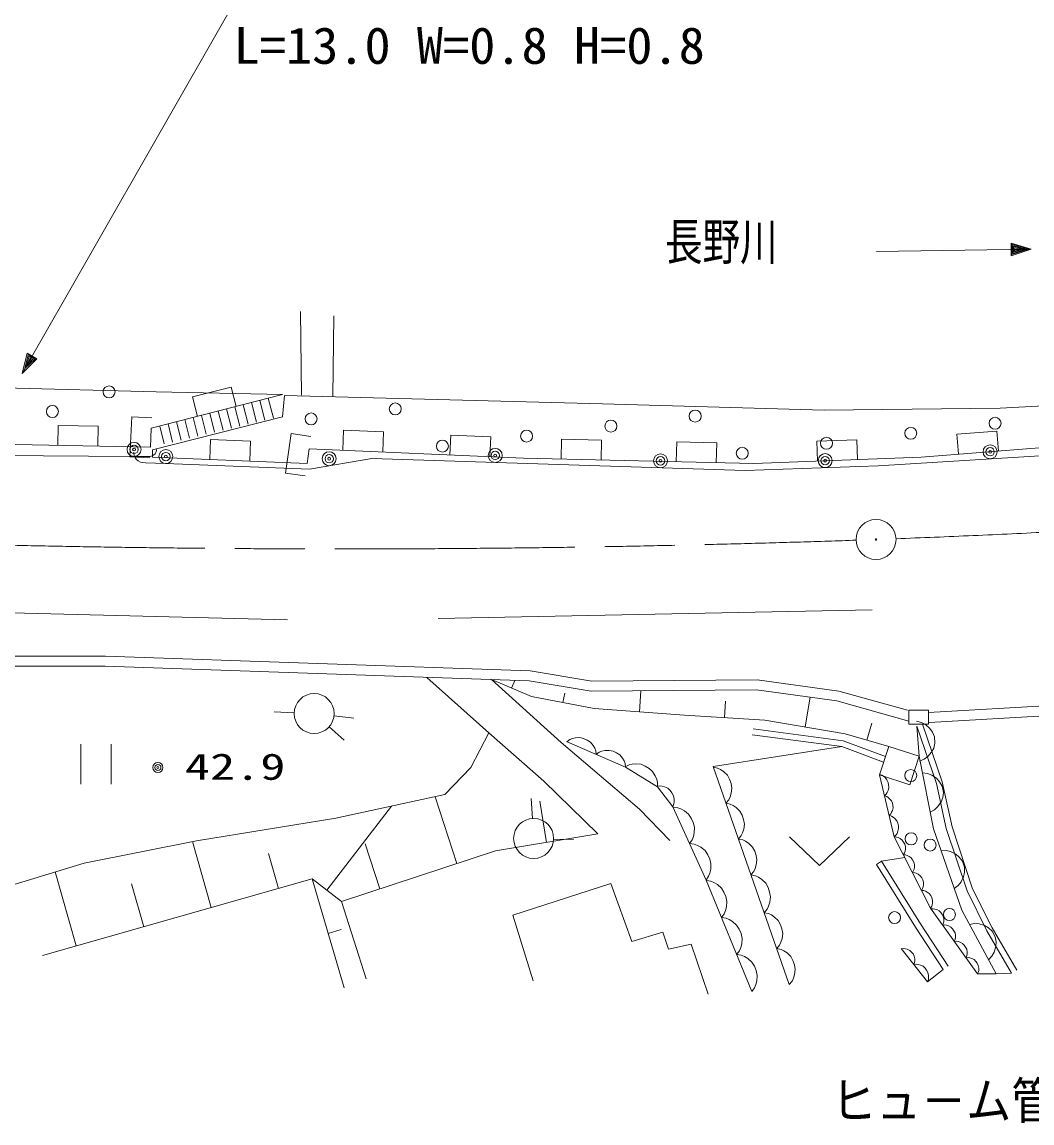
# Model space of a CAD drawing. Units: millimetres, scale not verified. Extents: x 40000 to 680000, y 20000 to 380000.
# Drawn here: x 226363 to 276867, y 258952 to 313996 of the extents above; entities that cross this region are included whole.
import ezdxf
from ezdxf.enums import TextEntityAlignment as Align

# ---------------------------------------------------------------- set-up
doc = ezdxf.new("R2010")
doc.units = ezdxf.units.MM
doc.header["$LTSCALE"] = 1000
doc.linetypes.add('CHAIN', pattern=[18.5, 12, -1.5, 3.5, -1.5])
for name, color, linetype, lineweight in [('M-BGD', 7, 'Continuous', 13), ('M-BMK', 2, 'CHAIN', 13), ('M-BMK-SRVR', 3, 'Continuous', 13), ('M-STR-HTXT', 7, 'Continuous', 13), ('M-STR-STRC', 7, 'Continuous', 13)]:
    doc.layers.add(name, color=color, linetype=linetype, lineweight=lineweight)
doc.layers.add('M-BGD-HTXT', color=7, linetype='Continuous')
doc.styles.add('ＭＳ ゴシック', font='')
doc.styles.get('ＭＳ ゴシック').set_extended_font_data('MS Gothic')

msp = doc.modelspace()

# ---------------------------------------------------------------- linework, layer by layer
at = {"layer": 'M-BGD'}
for p, q in [((276823, 302639), (275819, 302944)), ((275819, 302944), (275828, 302304)), ((276703, 302637), (275860, 302885)), ((275860, 302885), (275867, 302365)), ((276583, 302635), (275901, 302826)), ((275901, 302826), (275906, 302426)), ((276463, 302633), (275941, 302766)), ((275941, 302766), (275945, 302486)), ((269087, 302530), (276823, 302639)), ((275828, 302304), (276823, 302639)), ((275867, 302365), (276703, 302637)), ((275906, 302426), (276583, 302635)), ((275945, 302486), (276463, 302633)), ((276343, 302632), (275982, 302707)), ((275982, 302707), (275985, 302547)), ((275985, 302547), (276343, 302632)), ((276183, 302629), (276023, 302647)), ((276023, 302647), (276024, 302607)), ((276024, 302607), (276183, 302629)), ((240341, 295339), (240292, 299516)), ((241963, 299307), (241909, 295295)), ((225457, 295701), (233068, 295509)), ((236829, 295745), (234891, 295250)), ((237076, 294776), (236829, 295745)), ((239386, 295366), (232829, 293691)), ((233068, 295509), (239386, 295366)), ((234891, 295250), (235139, 294281)), ((238261, 295078), (238511, 294096)), ((238678, 295185), (238931, 294196)), ((239388, 294264), (239495, 295330)), ((239495, 295330), (255385, 294904)), ((275276, 294691), (285834, 295277)), ((236171, 294545), (236413, 293597)), ((236589, 294651), (236833, 293697)), ((237007, 294758), (237253, 293797)), ((237425, 294865), (237672, 293897)), ((237843, 294971), (238092, 293997)), ((255385, 294904), (266477, 294584)), ((266477, 294584), (275276, 294691)), ((231856, 294261), (231756, 292263)), ((232855, 294211), (231856, 294261)), ((232883, 292611), (239388, 294264)), ((234082, 294011), (234315, 293098)), ((234500, 294118), (234735, 293198)), ((234918, 294224), (235155, 293298)), ((235336, 294331), (235574, 293398)), ((235754, 294438), (235994, 293497)), ((294227, 294077), (271330, 292238)), ((228175, 293825), (228156, 292825)), ((230175, 293785), (228175, 293825)), ((230155, 292785), (230175, 293785)), ((232829, 293691), (232781, 292733)), ((233247, 293797), (233476, 292899)), ((233664, 293904), (233896, 292998)), ((239819, 293422), (239537, 291442)), ((240809, 293281), (239819, 293422)), ((242447, 293588), (242402, 292589)), ((244445, 293499), (242447, 293588)), ((244400, 292500), (244445, 293499)), ((275108, 293544), (273115, 293384)), ((273115, 293384), (273195, 292388)), ((275189, 292548), (275108, 293544)), ((232781, 292733), (218279, 293020)), ((235791, 293118), (235749, 292119)), ((237789, 293035), (235791, 293118)), ((237748, 292036), (237789, 293035)), ((247806, 293348), (247761, 292349)), ((249804, 293259), (247806, 293348)), ((249759, 292260), (249804, 293259)), ((253342, 293141), (253319, 292141)), ((255342, 293094), (253342, 293141)), ((255319, 292095), (255342, 293094)), ((259101, 293007), (259078, 292008)), ((261101, 292961), (259101, 293007)), ((261078, 291961), (261101, 292961)), ((268105, 293115), (266106, 293039)), ((266106, 293039), (266144, 292039)), ((268143, 292116), (268105, 293115)), ((231962, 292278), (220062, 292346)), ((231958, 292423), (231960, 292483)), ((231974, 292323), (231958, 292423)), ((232029, 292200), (231974, 292323)), ((232873, 292301), (232774, 292273)), ((232943, 292342), (232873, 292301)), ((232883, 292238), (232883, 292611)), ((233013, 292412), (232943, 292342)), ((233056, 292482), (233013, 292412)), ((233084, 292566), (233056, 292482)), ((233084, 292622), (233084, 292566)), ((240721, 292664), (240615, 291918)), ((251439, 292184), (240721, 292664)), ((269171, 291812), (285464, 292819)), ((231756, 292263), (232755, 292213)), ((232662, 292274), (231962, 292278)), ((232086, 292118), (232029, 292200)), ((232163, 292055), (232086, 292118)), ((232281, 291990), (232163, 292055)), ((232380, 291966), (232281, 291990)), ((232540, 291960), (232380, 291966)), ((232540, 291960), (233539, 291921)), ((232774, 292273), (232662, 292274)), ((240615, 291918), (232883, 292238)), ((233539, 291921), (240738, 291637)), ((240738, 291637), (243860, 292179)), ((243860, 292179), (262519, 291570)), ((262958, 291918), (251439, 292184)), ((262519, 291570), (269171, 291812)), ((271330, 292238), (262958, 291918)), ((239537, 291442), (240527, 291301)), ((219117, 282283), (230531, 282283)), ((230531, 282283), (251774, 281552)), ((219107, 281783), (230522, 281783)), ((230522, 281783), (251725, 281053)), ((251774, 281552), (254865, 281046)), ((246605, 281229), (249699, 278461)), ((249839, 281118), (253315, 277968)), ((251844, 280271), (249839, 281118)), ((250842, 280695), (251004, 281078)), ((251725, 281053), (254826, 280546)), ((254865, 281046), (263126, 281102)), ((263126, 281102), (267215, 280540)), ((254981, 279683), (251844, 280271)), ((253413, 279977), (253500, 280443)), ((254826, 280546), (263094, 280602)), ((257235, 279512), (257315, 280563)), ((263094, 280602), (267113, 280050)), ((265517, 278752), (265770, 280234)), ((267215, 280540), (270643, 279585)), ((259489, 279340), (254981, 279683)), ((261498, 279218), (261549, 280042)), ((267113, 280050), (270711, 279047)), ((271694, 279480), (278597, 279868)), ((239973, 279463), (238973, 279503)), ((241965, 279309), (242959, 279196)), ((263508, 279095), (259489, 279340)), ((267526, 278409), (263508, 279095)), ((271694, 279585), (270711, 279585)), ((270711, 279585), (270711, 278885)), ((271694, 278885), (271694, 279585)), ((271722, 278980), (278625, 279369)), ((241721, 278760), (242470, 278098)), ((262920, 278654), (267428, 278066)), ((268614, 278094), (268861, 278947)), ((270711, 278885), (271694, 278885)), ((271341, 278973), (271096, 279036)), ((271221, 277288), (271113, 278789)), ((271113, 278789), (272088, 275927)), ((271113, 278789), (272088, 275927)), ((271549, 278868), (271341, 278973)), ((271397, 278885), (272378, 276008)), ((271763, 278683), (271549, 278868)), ((271897, 278492), (271763, 278683)), ((248800, 276719), (249699, 278461)), ((249699, 278461), (252453, 276044)), ((253763, 278121), (253611, 278012)), ((256547, 276739), (253621, 278008)), ((253889, 278171), (253763, 278121)), ((254045, 278208), (253889, 278171)), ((254259, 278219), (254045, 278208)), ((254448, 278172), (254259, 278219)), ((254624, 278096), (254448, 278172)), ((254788, 277990), (254624, 278096)), ((254925, 277826), (254788, 277990)), ((262881, 278357), (267355, 277773)), ((267428, 278066), (269541, 277280)), ((269702, 277778), (267526, 278409)), ((271994, 278258), (271897, 278492)), ((272016, 277939), (271994, 278258)), ((229307, 277893), (229307, 275893)), ((230827, 275893), (230827, 277893)), ((253315, 277968), (257235, 274636)), ((255005, 277687), (254925, 277826)), ((255055, 277561), (255005, 277687)), ((255079, 277376), (255055, 277561)), ((255231, 277484), (255079, 277376)), ((255357, 277534), (255231, 277484)), ((255513, 277571), (255357, 277534)), ((255727, 277583), (255513, 277571)), ((255916, 277536), (255727, 277583)), ((256092, 277459), (255916, 277536)), ((256255, 277354), (256092, 277459)), ((260919, 276774), (267355, 277773)), ((267355, 277773), (269436, 276999)), ((269702, 277778), (269241, 276351)), ((271221, 277288), (269702, 277778)), ((271663, 277272), (271848, 277486)), ((271848, 277486), (271954, 277694)), ((271954, 277694), (272016, 277939)), ((256393, 277189), (256255, 277354)), ((256473, 277050), (256393, 277189)), ((256522, 276924), (256473, 277050)), ((256547, 276739), (256522, 276924)), ((256874, 276893), (256717, 276857)), ((257064, 276910), (256874, 276893)), ((257317, 276886), (257064, 276910)), ((257531, 276798), (257317, 276886)), ((270760, 275861), (271221, 277288)), ((271937, 273655), (271221, 277288)), ((271221, 277288), (271937, 273655)), ((271239, 277041), (271472, 277138)), ((271472, 277138), (271663, 277272)), ((247508, 275370), (248800, 276719)), ((256717, 276857), (256520, 276755)), ((258133, 275752), (256547, 276739)), ((257725, 276677), (257531, 276798)), ((257898, 276525), (257725, 276677)), ((258032, 276307), (257898, 276525)), ((264727, 265880), (260919, 276774)), ((261149, 276691), (260932, 276736)), ((261294, 276621), (261149, 276691)), ((261452, 276515), (261294, 276621)), ((261635, 276337), (261452, 276515)), ((261746, 276135), (261635, 276337)), ((269357, 276338), (269235, 276376)), ((269976, 273263), (269241, 276351)), ((269241, 276351), (270760, 275861)), ((269437, 276289), (269357, 276338)), ((271636, 276421), (271385, 276453)), ((271856, 276342), (271636, 276421)), ((272091, 276184), (271856, 276342)), ((252453, 276044), (255151, 273403)), ((258100, 276130), (258032, 276307)), ((258137, 275973), (258100, 276130)), ((258256, 275806), (258106, 275787)), ((258133, 275752), (258137, 275973)), ((258366, 275793), (258256, 275806)), ((258491, 275759), (258366, 275793)), ((261821, 275919), (261746, 276135)), ((261861, 275692), (261821, 275919)), ((269522, 276218), (269437, 276289)), ((269616, 276105), (269522, 276218)), ((269668, 275982), (269616, 276105)), ((269699, 275854), (269668, 275982)), ((269708, 275720), (269699, 275854)), ((272088, 275927), (272578, 273674)), ((272088, 275927), (272578, 273674)), ((272247, 276011), (272091, 276184)), ((272372, 275791), (272247, 276011)), ((272434, 275477), (272372, 275791)), ((272378, 276008), (272868, 273754)), ((242056, 274190), (247508, 275370)), ((248112, 271928), (247016, 275264)), ((258909, 274764), (258133, 275752)), ((258649, 275684), (258491, 275759)), ((258766, 275578), (258649, 275684)), ((258862, 275455), (258766, 275578)), ((258938, 275316), (258862, 275455)), ((258973, 275146), (258938, 275316)), ((261701, 275112), (261771, 275258)), ((261771, 275258), (261828, 275439)), ((261828, 275439), (261861, 275692)), ((269490, 275306), (269582, 275396)), ((269601, 275271), (269490, 275306)), ((269582, 275396), (269631, 275476)), ((269673, 275227), (269601, 275271)), ((269631, 275476), (269674, 275576)), ((269750, 275163), (269673, 275227)), ((269674, 275576), (269708, 275720)), ((272323, 275007), (272402, 275226)), ((272402, 275226), (272434, 275477)), ((241607, 270593), (244836, 274792)), ((251883, 274176), (251819, 275174)), ((252594, 272982), (252254, 275044)), ((258909, 274764), (258963, 274906)), ((260566, 271098), (258909, 274764)), ((259151, 274716), (258919, 274743)), ((258963, 274906), (258976, 275016)), ((258976, 275016), (258973, 275146)), ((259309, 274656), (259151, 274716)), ((261559, 274942), (261701, 275112)), ((261776, 274897), (261559, 274942)), ((261921, 274827), (261776, 274897)), ((262079, 274721), (261921, 274827)), ((262262, 274544), (262079, 274721)), ((269836, 275060), (269750, 275163)), ((269884, 274948), (269836, 275060)), ((269911, 274831), (269884, 274948)), ((269889, 274579), (269920, 274710)), ((269920, 274710), (269911, 274831)), ((271992, 274616), (272165, 274772)), ((272165, 274772), (272323, 275007)), ((235088, 273066), (242056, 274190)), ((257235, 274636), (258754, 273067)), ((259485, 274559), (259309, 274656)), ((259693, 274390), (259485, 274559)), ((259828, 274188), (259693, 274390)), ((259927, 273969), (259828, 274188)), ((262373, 274341), (262262, 274544)), ((262448, 274126), (262373, 274341)), ((262488, 273898), (262448, 274126)), ((269722, 274334), (269805, 274415)), ((269844, 274295), (269722, 274334)), ((269805, 274415), (269849, 274487)), ((269923, 274246), (269844, 274295)), ((269849, 274487), (269889, 274579)), ((270008, 274176), (269923, 274246)), ((270103, 274062), (270008, 274176)), ((271772, 274491), (271992, 274616)), ((259989, 273734), (259927, 273969)), ((259979, 273466), (259989, 273734)), ((262398, 273464), (262455, 273645)), ((262455, 273645), (262488, 273898)), ((270155, 273939), (270103, 274062)), ((270185, 273811), (270155, 273939)), ((270161, 273534), (270194, 273677)), ((270194, 273677), (270185, 273811)), ((273358, 269588), (271937, 273655)), ((271937, 273655), (273358, 269588)), ((272578, 273674), (273619, 270551)), ((272578, 273674), (273619, 270551)), ((272868, 273754), (273897, 270666)), ((229468, 271942), (235088, 273066)), ((235818, 269722), (234882, 273025)), ((255151, 273403), (250037, 272560)), ((252947, 273148), (253946, 273118)), ((259743, 272920), (259875, 273112)), ((259875, 273112), (259935, 273271)), ((259935, 273271), (259979, 273466)), ((262186, 273148), (262328, 273319)), ((262403, 273104), (262186, 273148)), ((262328, 273319), (262398, 273464)), ((262548, 273034), (262403, 273104)), ((262706, 272928), (262548, 273034)), ((264743, 273263), (266243, 271823)), ((266243, 271823), (267743, 273263)), ((269976, 273263), (270068, 273353)), ((271790, 269686), (269976, 273263)), ((270097, 273246), (269981, 273254)), ((270068, 273353), (270117, 273433)), ((270178, 273219), (270097, 273246)), ((270117, 273433), (270161, 273534)), ((270268, 273175), (270178, 273219)), ((270376, 273095), (270268, 273175)), ((270448, 272997), (270376, 273095)), ((250037, 272560), (242337, 270031)), ((244262, 270663), (243525, 272906)), ((259974, 272893), (259743, 272920)), ((260133, 272833), (259974, 272893)), ((260308, 272737), (260133, 272833)), ((260516, 272568), (260308, 272737)), ((260652, 272365), (260516, 272568)), ((262889, 272750), (262706, 272928)), ((263000, 272547), (262889, 272750)), ((263075, 272332), (263000, 272547)), ((270502, 272890), (270448, 272997)), ((270495, 272461), (270522, 272541)), ((270538, 272774), (270502, 272890)), ((270522, 272541), (270539, 272640)), ((270539, 272640), (270538, 272774)), ((272570, 272569), (272317, 272566)), ((272799, 272522), (272570, 272569)), ((273053, 272399), (272799, 272522)), ((225590, 270762), (229468, 271942)), ((239190, 270677), (238694, 272427)), ((260751, 272147), (260652, 272365)), ((260813, 271912), (260751, 272147)), ((263114, 272104), (263075, 272332)), ((263082, 271852), (263114, 272104)), ((269085, 271879), (269339, 272038)), ((269339, 272038), (270502, 272227)), ((269339, 272038), (271299, 268902)), ((270433, 272362), (270495, 272461)), ((270550, 272354), (270433, 272362)), ((270630, 272327), (270550, 272354)), ((270720, 272283), (270630, 272327)), ((270828, 272203), (270720, 272283)), ((270900, 272105), (270828, 272203)), ((270954, 271998), (270900, 272105)), ((270990, 271882), (270954, 271998)), ((273233, 272250), (273053, 272399)), ((273387, 272050), (273233, 272250)), ((273493, 271748), (273387, 272050)), ((229074, 267811), (228028, 271504)), ((260699, 271289), (260759, 271448)), ((260759, 271448), (260802, 271643)), ((260802, 271643), (260813, 271912)), ((262813, 271355), (262955, 271525)), ((262955, 271525), (263025, 271670)), ((263025, 271670), (263082, 271852)), ((269085, 271879), (271048, 268738)), ((269085, 271879), (271048, 268738)), ((270885, 271470), (270947, 271569)), ((271002, 271462), (270885, 271470)), ((270947, 271569), (270974, 271649)), ((270974, 271649), (270991, 271748)), ((270991, 271748), (270990, 271882)), ((271082, 271435), (271002, 271462)), ((271172, 271391), (271082, 271435)), ((271280, 271311), (271172, 271391)), ((273449, 271266), (273497, 271495)), ((273497, 271495), (273493, 271748)), ((240876, 271155), (227388, 267333)), ((232446, 268767), (231839, 270908)), ((242337, 270031), (240876, 271155)), ((242479, 265703), (240876, 271155)), ((250906, 269335), (255806, 270921)), ((255806, 270921), (256864, 268030)), ((260566, 271098), (260699, 271289)), ((262858, 265527), (260566, 271098)), ((260806, 271041), (260575, 271076)), ((260962, 270976), (260806, 271041)), ((261134, 270873), (260962, 270976)), ((261337, 270697), (261134, 270873)), ((263041, 271308), (262813, 271355)), ((263194, 271234), (263041, 271308)), ((263360, 271122), (263194, 271234)), ((263553, 270935), (263360, 271122)), ((263670, 270722), (263553, 270935)), ((271352, 271213), (271280, 271311)), ((271406, 271106), (271352, 271213)), ((271443, 270990), (271406, 271106)), ((271426, 270757), (271443, 270856)), ((271443, 270856), (271443, 270990)), ((272977, 270678), (273177, 270832)), ((273177, 270832), (273326, 271012)), ((273326, 271012), (273449, 271266)), ((261465, 270490), (261337, 270697)), ((261556, 270268), (261465, 270490)), ((261610, 270031), (261556, 270268)), ((263749, 270496), (263670, 270722)), ((263790, 270256), (263749, 270496)), ((271337, 270578), (271399, 270677)), ((271454, 270570), (271337, 270578)), ((271399, 270677), (271426, 270757)), ((271534, 270543), (271454, 270570)), ((271624, 270499), (271534, 270543)), ((271732, 270419), (271624, 270499)), ((271804, 270321), (271732, 270419)), ((271858, 270214), (271804, 270321)), ((273619, 270551), (274613, 268563)), ((273619, 270551), (274613, 268563)), ((273897, 270666), (274877, 268706)), ((242337, 270031), (243572, 266162)), ((261541, 269570), (261591, 269764)), ((261591, 269764), (261610, 270031)), ((263622, 269646), (263696, 269799)), ((263696, 269799), (263756, 269990)), ((263756, 269990), (263790, 270256)), ((271790, 269686), (271852, 269785)), ((271852, 269785), (271878, 269865)), ((271895, 270098), (271858, 270214)), ((271878, 269865), (271895, 269964)), ((271895, 269964), (271895, 270098)), ((251928, 266056), (250906, 269335)), ((261336, 269226), (261475, 269413)), ((261567, 269191), (261336, 269226)), ((261475, 269413), (261541, 269570)), ((261723, 269126), (261567, 269191)), ((263473, 269467), (263622, 269646)), ((263690, 269422), (263473, 269467)), ((263835, 269352), (263690, 269422)), ((263993, 269246), (263835, 269352)), ((264176, 269068), (263993, 269246)), ((274142, 266403), (271790, 269686)), ((271928, 269664), (271812, 269654)), ((272012, 269650), (271928, 269664)), ((272108, 269620), (272012, 269650)), ((272226, 269557), (272108, 269620)), ((272312, 269471), (272226, 269557)), ((272382, 269374), (272312, 269471)), ((272436, 269265), (272382, 269374)), ((272457, 269132), (272436, 269265)), ((275073, 266403), (273358, 269588)), ((273358, 269588), (275073, 266403)), ((241678, 268429), (242320, 268618)), ((261895, 269024), (261723, 269126)), ((262097, 268847), (261895, 269024)), ((262226, 268641), (262097, 268847)), ((262317, 268419), (262226, 268641)), ((264287, 268866), (264176, 269068)), ((264362, 268651), (264287, 268866)), ((264401, 268423), (264362, 268651)), ((271048, 268738), (272420, 266631)), ((271048, 268738), (272420, 266631)), ((271299, 268902), (272672, 266795)), ((272395, 268841), (272441, 268949)), ((272511, 268851), (272395, 268841)), ((272441, 268949), (272455, 269032)), ((272455, 269032), (272457, 269132)), ((272595, 268837), (272511, 268851)), ((272690, 268807), (272595, 268837)), ((272809, 268744), (272690, 268807)), ((272895, 268659), (272809, 268744)), ((272965, 268561), (272895, 268659)), ((273990, 268919), (273741, 268876)), ((274223, 268908), (273990, 268919)), ((274494, 268827), (274223, 268908)), ((274695, 268708), (274494, 268827)), ((274879, 268535), (274695, 268708)), ((274877, 268706), (276102, 266599)), ((256864, 268030), (258415, 268489)), ((258415, 268489), (258698, 267643)), ((262371, 268182), (262317, 268419)), ((262352, 267914), (262371, 268182)), ((264311, 267989), (264369, 268170)), ((264369, 268170), (264401, 268423)), ((273018, 268452), (272965, 268561)), ((272977, 268029), (273023, 268136)), ((273039, 268319), (273018, 268452)), ((273023, 268136), (273037, 268219)), ((273037, 268219), (273039, 268319)), ((274613, 268563), (275843, 266448)), ((274613, 268563), (275843, 266448)), ((275031, 268253), (274879, 268535)), ((275074, 268004), (275031, 268253)), ((258698, 267643), (259826, 267889)), ((259826, 267889), (260672, 265386)), ((262097, 267377), (262236, 267564)), ((262236, 267564), (262302, 267720)), ((262302, 267720), (262352, 267914)), ((264100, 267673), (264241, 267844)), ((264317, 267628), (264100, 267673)), ((264241, 267844), (264311, 267989)), ((264462, 267558), (264317, 267628)), ((264620, 267452), (264462, 267558)), ((271643, 266011), (270319, 267677)), ((270452, 267670), (270337, 267655)), ((270536, 267661), (270452, 267670)), ((270633, 267635), (270536, 267661)), ((270755, 267579), (270633, 267635)), ((270845, 267497), (270755, 267579)), ((273093, 268038), (272977, 268029)), ((273177, 268024), (273093, 268038)), ((273272, 267994), (273177, 268024)), ((273391, 267932), (273272, 267994)), ((273477, 267846), (273391, 267932)), ((273547, 267748), (273477, 267846)), ((273601, 267639), (273547, 267748)), ((273622, 267506), (273601, 267639)), ((274982, 267500), (275063, 267771)), ((275063, 267771), (275074, 268004)), ((262328, 267342), (262097, 267377)), ((262484, 267276), (262328, 267342)), ((262656, 267174), (262484, 267276)), ((262858, 266998), (262656, 267174)), ((262987, 266791), (262858, 266998)), ((264802, 267275), (264620, 267452)), ((264914, 267072), (264802, 267275)), ((264989, 266857), (264914, 267072)), ((270920, 267403), (270845, 267497)), ((270979, 267297), (270920, 267403)), ((270958, 266872), (270999, 266981)), ((271006, 267166), (270979, 267297)), ((270999, 266981), (271009, 267066)), ((271009, 267066), (271006, 267166)), ((273559, 267216), (273606, 267323)), ((273676, 267225), (273559, 267216)), ((273606, 267323), (273620, 267406)), ((273620, 267406), (273622, 267506)), ((273759, 267211), (273676, 267225)), ((273855, 267181), (273759, 267211)), ((273973, 267119), (273855, 267181)), ((274059, 267033), (273973, 267119)), ((274129, 266935), (274059, 267033)), ((274689, 267115), (274863, 267299)), ((274863, 267299), (274982, 267500)), ((263078, 266569), (262987, 266791)), ((263132, 266332), (263078, 266569)), ((265028, 266629), (264989, 266857)), ((264996, 266376), (265028, 266629)), ((271086, 266889), (270958, 266872)), ((271178, 266878), (271086, 266889)), ((271285, 266850), (271178, 266878)), ((271419, 266788), (271285, 266850)), ((271518, 266698), (271419, 266788)), ((271600, 266595), (271518, 266698)), ((271665, 266478), (271600, 266595)), ((272420, 266631), (271643, 266011)), ((271695, 266333), (271665, 266478)), ((274183, 266826), (274129, 266935)), ((274142, 266403), (274188, 266510)), ((274204, 266693), (274183, 266826)), ((274188, 266510), (274202, 266593)), ((274202, 266593), (274204, 266693)), ((275843, 266448), (275073, 266403)), ((262997, 265714), (263063, 265871)), ((263063, 265871), (263113, 266064)), ((263113, 266064), (263132, 266332)), ((264727, 265880), (264868, 266050)), ((264868, 266050), (264938, 266195)), ((264938, 266195), (264996, 266376)), ((271643, 266011), (271688, 266131)), ((271688, 266131), (271698, 266224)), ((271698, 266224), (271695, 266333)), ((275073, 266403), (274142, 266403)), ((262858, 265527), (262997, 265714))]:
    msp.add_line(p, q, dxfattribs=at)
for centre, radius in [((230714, 295504), 300), ((227879, 294524), 300), ((245027, 294650), 300), ((260023, 294293), 300), ((240814, 294151), 300), ((255810, 293793), 300), ((275018, 293935), 300), ((251597, 293293), 300), ((270805, 293435), 300), ((231964, 292628), 350), ((231964, 292628), 210), ((247383, 292794), 300), ((266592, 292936), 300), ((274771, 292509), 350), ((231964, 292628), 70), ((233553, 292270), 350), ((233553, 292270), 210), ((233553, 292270), 70), ((241724, 292163), 350), ((241724, 292163), 210), ((250027, 292328), 350), ((250027, 292328), 210), ((250027, 292328), 70), ((258289, 292058), 350), ((262379, 292436), 300), ((266526, 292066), 350), ((274771, 292509), 210), ((274771, 292509), 70), ((241724, 292163), 70), ((258289, 292058), 210), ((258289, 292058), 70), ((266526, 292066), 210), ((266526, 292066), 70), ((240972, 279423), 1000), ((233158, 276725), 250), ((233158, 276725), 150), ((233158, 276725), 50), ((270805, 276322), 300), ((251947, 273178), 1000), ((270822, 273159), 300), ((271772, 272848), 300), ((269998, 269219), 300), ((272740, 269375), 300)]:
    msp.add_circle(centre, radius, dxfattribs=at)
at = {"layer": 'M-BMK'}
for centre, start, end in [((241006, 1037598), 272.2206, 274.58539), ((242474, 1037652), 268.55116, 271.95557)]:
    msp.add_arc(centre, 750000, start, end, dxfattribs=at)
at = {"layer": 'M-BMK-SRVR'}
for radius in [1000, 40]:
    msp.add_circle((269067, 288124), radius, dxfattribs=at)
at = {"layer": 'M-STR-HTXT'}
for p, q in [((226371, 296427), (236723, 314516)), ((226371, 296427), (226625, 297434)), ((226511, 296670), (226675, 297360)), ((226590, 296809), (226724, 297285)), ((226625, 297434), (227111, 297156)), ((226675, 297360), (227022, 297161)), ((226724, 297285), (226933, 297166)), ((227111, 297156), (226371, 296427)), ((227022, 297161), (226511, 296670)), ((226933, 297166), (226590, 296809)), ((226709, 297018), (226774, 297211)), ((226843, 297171), (226709, 297018)), ((226774, 297211), (226843, 297171))]:
    msp.add_line(p, q, dxfattribs=at)
at = {"layer": 'M-STR-STRC'}
for p, q in [((205563, 284973), (239631, 284108)), ((247174, 284169), (268876, 284602))]:
    msp.add_line(p, q, dxfattribs=at)

# ---------------------------------------------------------------- texts
at = {"layer": 'M-BGD', "style": 'ＭＳ ゴシック', "width": 1.4}
msp.add_text('42.9', height=1320, dxfattribs=at).set_placement((234507, 275713), align=Align.BOTTOM_LEFT)
at = {"layer": 'M-BGD-HTXT', "style": 'ＭＳ ゴシック', "width": 0.75}
msp.add_text('長野川', height=1833, dxfattribs=at).set_placement((258517, 301549), align=Align.BOTTOM_LEFT)
at = {"layer": 'M-STR-HTXT', "style": 'ＭＳ ゴシック'}
for s, width, p in [('L=13.0 W=0.8 H=0.8', 1.05, (236941, 311356)), ('ヒュ－ム管\u3000L=15.0 Φ=300', 0.9, (266831, 258605))]:
    msp.add_text(s, height=1833, dxfattribs=dict(at, width=width)).set_placement(p, align=Align.BOTTOM_LEFT)

doc.saveas('drawing.dxf')
